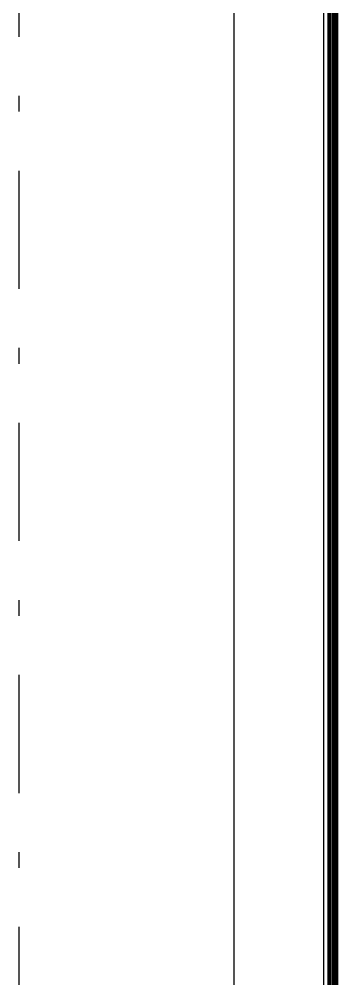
# Model space of a CAD drawing. Header units: millimetres. Extents: x -101 to 3415, y -52 to 1366.
# Drawn here: x 318.46 to 320.49, y 85.52 to 91.61 of the extents above; entities that cross this region are included whole.
import ezdxf

# ---------------------------------------------------------------- set-up
doc = ezdxf.new("R2010")
doc.units = ezdxf.units.MM
doc.linetypes.add('DASHDOT2', pattern=[0.5, 0.25, -0.125, 0, -0.125])
doc.layers.add('00_ARQ', color=8, linetype='Continuous')

msp = doc.modelspace()

# ---------------------------------------------------------------- linework, layer by layer
at = {"layer": '00_ARQ', "color": 9, "linetype": 'DASHDOT2', "ltscale": 3}
msp.add_line((318.4635, 38.6952), (318.4635, 195.7659), dxfattribs=at)
at = {"layer": '00_ARQ', "color": 9}
msp.add_lwpolyline([(319.8268, 81.4744), (319.8268, 81.3045), (320.0702, 81.3045), (320.0839, 81.3182), (320.0839, 81.4394, -0.414214), (320.1068, 81.4623), (320.1711, 81.4623, -0.414214), (320.194, 81.4394), (320.194, 81.3182), (320.2077, 81.3045), (320.3589, 81.3045), (320.3589, 81.3813, -0.414214), (320.3703, 81.3928), (320.3967, 81.3928), (320.3967, 94.6742)], format="xyb", dxfattribs=at)
for points in [[(319.8268, 94.6742), (319.8268, 81.961)], [(320.4242, 81.3427), (320.4242, 94.6742), (320.4516, 94.6742), (320.4516, 81.3427)], [(320.4311, 81.3427), (320.4311, 94.6742)], [(320.4379, 81.3427), (320.4379, 94.6742)], [(320.4448, 81.3427), (320.4448, 94.6742)], [(320.486, 81.3427), (320.486, 94.6742), (320.4586, 94.6742), (320.4586, 81.3427)], [(320.4654, 81.3427), (320.4654, 94.6742)], [(320.4723, 81.3427), (320.4723, 94.6742)], [(320.4792, 81.3427), (320.4792, 94.6742)]]:
    msp.add_lwpolyline(points, dxfattribs=at)
at = {"layer": '00_ARQ', "color": 9, "const_width": 0.00457}
msp.add_lwpolyline([(320.4551, 81.3427), (320.4551, 94.6742)], dxfattribs=at)

doc.saveas('drawing.dxf')
